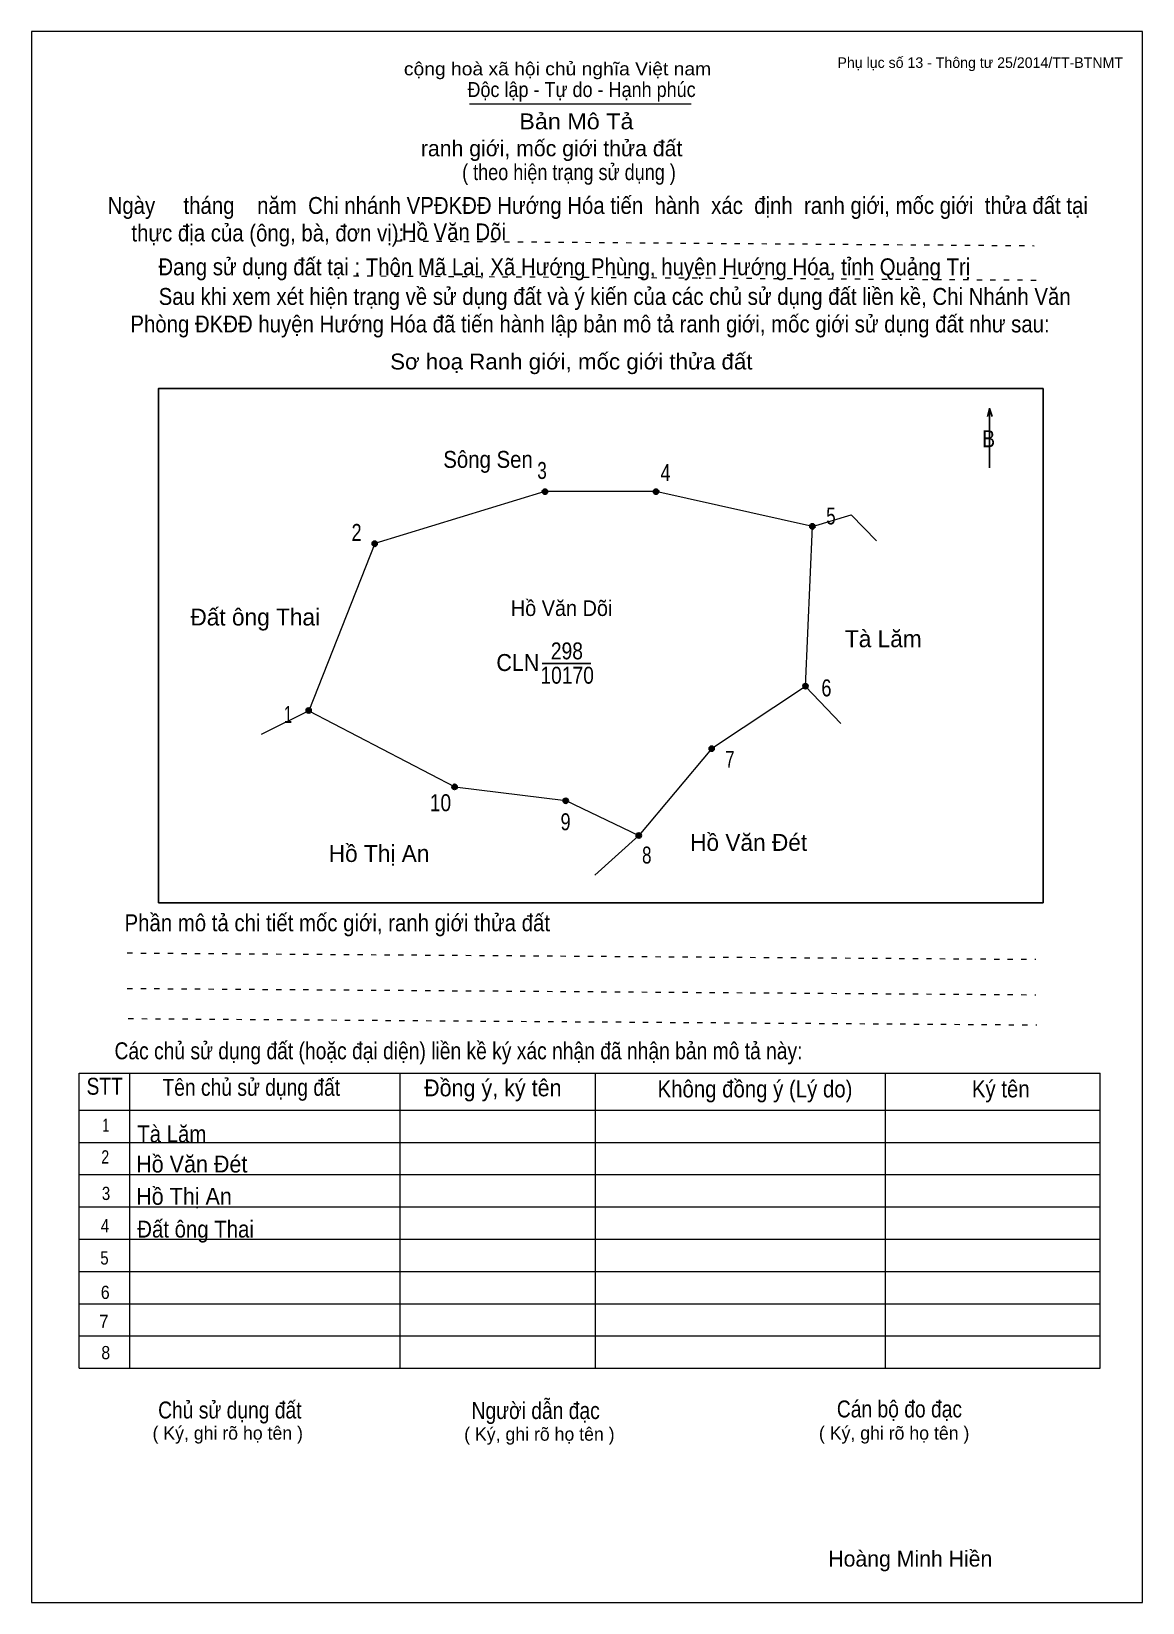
# Model space of a CAD drawing. Header units: centimetres. Extents: x 0 to 21, y 0 to 29.7.
import ezdxf
from ezdxf.enums import TextEntityAlignment as Align

# ---------------------------------------------------------------- set-up
doc = ezdxf.new("R2010")
doc.units = ezdxf.units.CM
doc.header["$LTSCALE"] = 0.13
doc.linetypes.add('DOTTED', pattern=[1.5, 0.3, -1.2])
for name, color, linetype, lineweight in [('1', 7, 'Continuous', 13), ('32', 7, 'Continuous', 25), ('33', 7, 'Continuous', 25), ('6', 7, 'Continuous', 13), ('62', 7, 'Continuous', 13)]:
    doc.layers.add(name, color=color, linetype=linetype, lineweight=lineweight)
for name, color, linetype in [('2', 7, 'Continuous'), ('34', 7, 'Continuous'), ('63', 7, 'Continuous')]:
    doc.layers.add(name, color=color, linetype=linetype)

msp = doc.modelspace()

# ---------------------------------------------------------------- hatches: boundary and pattern name
at = {"layer": '32'}
for points in [[(9.7545, 21, 1), (9.6545, 21, 1)], [(11.8556, 21, 1), (11.7556, 21, 1)], [(14.8101, 20.3434, 1), (14.7101, 20.3434, 1)], [(6.5374, 20.0152, 1), (6.4374, 20.0152, 1)], [(14.6788, 17.3232, 1), (14.5788, 17.3232, 1)], [(5.2899, 16.8636, 1), (5.1899, 16.8636, 1)], [(12.9061, 16.1414, 1), (12.8061, 16.1414, 1)], [(8.0475, 15.4192, 1), (7.9475, 15.4192, 1)], [(10.1485, 15.1566, 1), (10.0485, 15.1566, 1)], [(11.5273, 14.5, 1), (11.4273, 14.5, 1)]]:
    msp.add_hatch(color=256, dxfattribs=at).paths.add_polyline_path(points)

# ---------------------------------------------------------------- linework, layer by layer
at = {"layer": '1'}
msp.add_lwpolyline([(21, 0), (21, 29.7), (0, 29.7), (0, 0)], close=True, dxfattribs=at)
at = {"layer": '32'}
for centre in [(9.7045, 21), (11.8056, 21), (14.7601, 20.3434), (6.4874, 20.0152), (14.6288, 17.3232), (5.2399, 16.8636), (12.8561, 16.1414), (7.9975, 15.4192), (10.0985, 15.1566), (11.4773, 14.5)]:
    msp.add_circle(centre, 0.05, dxfattribs=at)
at = {"layer": '33'}
msp.add_line((9.65, 17.75), (10.57, 17.75), dxfattribs=at)
at = {"layer": '6'}
for p, q in [((14.63, 17.32), (14.76, 20.34)), ((15.3, 16.62), (14.63, 17.32)), ((5.24, 16.86), (4.34, 16.41)), ((11.48, 14.5), (10.65, 13.75))]:
    msp.add_line(p, q, dxfattribs=at)
for points in [[(14.76, 20.34), (11.8, 21), (9.7, 21), (6.49, 20.02), (5.24, 16.86)], [(14.76, 20.34), (15.49, 20.56), (15.97, 20.07)], [(14.63, 17.32), (12.85, 16.14), (11.48, 14.5)], [(5.24, 16.86), (8, 15.42), (10.1, 15.16), (11.48, 14.5)]]:
    msp.add_lwpolyline(points, dxfattribs=at)
at = {"layer": '62'}
for p, q in [((8.28, 28.33), (12.47, 28.33)), ((0.9, 10.01), (20.2, 10.01)), ((0.9, 4.43), (0.9, 10.01)), ((1.86, 4.43), (1.86, 10.01)), ((6.97, 4.43), (6.97, 9.99)), ((10.66, 4.43), (10.66, 9.99)), ((16.14, 4.43), (16.14, 10.01)), ((20.2, 4.43), (20.2, 10.01)), ((0.9, 9.31), (20.2, 9.31)), ((0.9, 8.7), (20.2, 8.7)), ((0.9, 8.09), (20.2, 8.09)), ((0.9, 7.48), (20.2, 7.48)), ((0.9, 6.87), (20.2, 6.87)), ((0.9, 6.26), (20.2, 6.26)), ((0.9, 5.65), (20.2, 5.65)), ((0.9, 5.04), (20.2, 5.04)), ((0.9, 4.43), (20.2, 4.43))]:
    msp.add_line(p, q, dxfattribs=at)
at = {"layer": '62', "linetype": 'DOTTED'}
for p, q in [((6.89, 25.74), (18.95, 25.65)), ((6.09, 25.08), (19.04, 25)), ((1.81, 12.28), (18.98, 12.16)), ((1.81, 11.61), (18.98, 11.49)), ((1.83, 11.04), (19, 10.92))]:
    msp.add_line(p, q, dxfattribs=at)
at = {"layer": '62', "lineweight": 25}
for p, q in [((18.11, 22.58), (18.11, 21.45)), ((18.11, 22.57), (18.07, 22.42)), ((18.11, 22.57), (18.16, 22.42))]:
    msp.add_line(p, q, dxfattribs=at)
msp.add_lwpolyline([(2.4, 13.23), (19.12, 13.23), (19.12, 22.95), (2.4, 22.95)], close=True, dxfattribs=at)

# ---------------------------------------------------------------- texts
at = {"layer": '2', "width": 0.95}
msp.add_text('Hồ Văn Dõi', height=0.2954, dxfattribs=at).set_placement((10.02, 18.65), align=Align.CENTER)
at = {"layer": '32'}
for s, width, p in [('3', 0.75, (9.65, 21.24)), ('4', 0.8, (11.985, 21.2)), ('5', 0.75, (15.11, 20.38)), ('2', 0.8, (6.145, 20.07)), ('6', 0.8, (15.025, 17.13)), ('1', 0.65, (4.85, 16.63)), ('7', 0.75, (13.2, 15.78)), ('10', 0.85, (7.73, 14.96)), ('9', 0.8, (10.095, 14.6)), ('8', 0.75, (11.63, 13.97))]:
    msp.add_text(s, height=0.32, dxfattribs=dict(at, width=width)).set_placement(p, align=Align.CENTER)
at = {"layer": '33'}
for s, width, p in [('Sông Sen', 0.9, (8.63, 21.45)), ('298', 0.85, (10.12, 17.83)), ('10170', 0.85, (10.125, 17.37))]:
    msp.add_text(s, height=0.32, dxfattribs=dict(at, width=width)).set_placement(p, align=Align.CENTER)
for s, p in [('Đất ông Thai', (4.23, 18.47)), ('Tà Lăm', (16.1, 18.06)), ('Hồ Văn Đét', (13.555, 14.21)), ('Hồ Thị An', (6.57, 14))]:
    msp.add_text(s, height=0.32, dxfattribs=at).set_placement(p, align=Align.CENTER)
at = {"layer": '33', "width": 0.95}
msp.add_text('CLN', height=0.32, dxfattribs=at).set_placement((9.6, 17.61), align=Align.RIGHT)
at = {"layer": '34'}
for s, width, p in [('Hồ Văn Dõi', 0.9, (7, 25.75)), ('Tà Lăm', 0.9, (2, 8.7)), ('Hồ Văn Đét', 0.95, (1.98, 8.13)), ('Hồ Thị An', 0.95, (1.98, 7.52)), ('Đất ông Thai', 0.9, (2, 6.9))]:
    msp.add_text(s, height=0.32, dxfattribs=dict(at, width=width)).set_placement(p)
at = {"layer": '62'}
for s, height, width, p in [('cộng hoà xã hội chủ nghĩa Việt nam', 0.2474, 1.1, (7.04, 28.87)), ('Độc lập - Tự do - Hạnh phúc', 0.2828, 0.9, (8.24, 28.46)), ('Bản Mô Tả', 0.3, 1.1, (9.22, 27.85)), ('( theo hiện trạng sử dụng )', 0.3, 0.85, (8.14, 26.89)), ('Ngày     tháng    năm  Chi nhánh VPĐKĐĐ Hướng Hóa tiến  hành  xác  định  ranh giới, mốc giới  thửa đất tại ', 0.32, 0.9, (1.44, 26.25)), ('thực địa của (ông, bà, đơn vị): ', 0.32, 0.9, (1.89, 25.73)), ('Đang sử dụng đất tại : Thôn Mã Lai, Xã Hướng Phùng, huyện Hướng Hóa, tỉnh Quảng Trị', 0.32, 0.9, (2.4, 25.09)), ('     Sau khi xem xét hiện trạng về sử dụng đất và ý kiến của các chủ sử dụng đất liền kề, Chi Nhánh Văn ', 0.32, 0.9, (1.87, 24.53)), ('Phòng ĐKĐĐ huyện Hướng Hóa đã tiến hành lập bản mô tả ranh giới, mốc giới sử dụng đất như sau:', 0.32, 0.9, (1.87, 24.01)), ('Sơ hoạ Ranh giới, mốc giới thửa đất', 0.3, 1.05, (6.78, 23.31)), ('B', 0.32, 0.85, (17.97, 21.84)), ('Phần mô tả chi tiết mốc giới, ranh giới thửa đất ', 0.32, 0.9, (1.76, 12.69)), ('Các chủ sử dụng đất (hoặc đại diện) liền kề ký xác nhận đã nhận bản mô tả này:', 0.32, 0.85, (1.57, 10.27))]:
    msp.add_text(s, height=height, dxfattribs=dict(at, width=width)).set_placement(p)
msp.add_text('ranh giới, mốc giới thửa đất', height=0.3, dxfattribs=at).set_placement((7.36, 27.34))
for s, height, width, p in [('STT', 0.32, 0.85, (1.385, 9.6)), ('Tên chủ sử dụng đất', 0.32, 0.85, (4.155, 9.58)), ('Đồng ý, ký tên', 0.32, 0.95, (8.72, 9.57)), ('Không đồng ý (Lý do)', 0.32, 0.9, (13.675, 9.55)), ('Ký tên', 0.32, 0.9, (18.32, 9.55)), ('1', 0.25, 0.7, (1.405, 8.9)), ('2', 0.25, 0.8, (1.395, 8.3)), ('3', 0.25, 0.85, (1.41, 7.61)), ('4', 0.25, 0.85, (1.39, 7)), ('5', 0.25, 0.85, (1.38, 6.39)), ('6', 0.25, 0.9, (1.395, 5.74)), ('7', 0.25, 0.95, (1.37, 5.19)), ('8', 0.25, 0.9, (1.405, 4.6)), ('Người dẫn đạc', 0.32, 0.85, (9.53, 3.47)), ('Chủ sử dụng đất', 0.32, 0.85, (3.75, 3.48)), ('Cán bộ đo đạc', 0.32, 0.85, (16.405, 3.5))]:
    msp.add_text(s, height=height, dxfattribs=dict(at, width=width)).set_placement(p, align=Align.CENTER)
for p in [(3.71, 3.08), (9.6, 3.06), (16.305, 3.08)]:
    msp.add_text('( Ký, ghi rõ họ tên )', height=0.25, dxfattribs=at).set_placement(p, align=Align.CENTER)
at = {"layer": '63'}
msp.add_text('Phụ lục số 13 - Thông tư 25/2014/TT-BTNMT', height=0.2, dxfattribs=at).set_placement((20.63, 29.01), align=Align.RIGHT)
msp.add_text('Hoàng Minh Hiền', height=0.3, dxfattribs=at).set_placement((16.61, 0.68), align=Align.CENTER)

doc.saveas('drawing.dxf')
